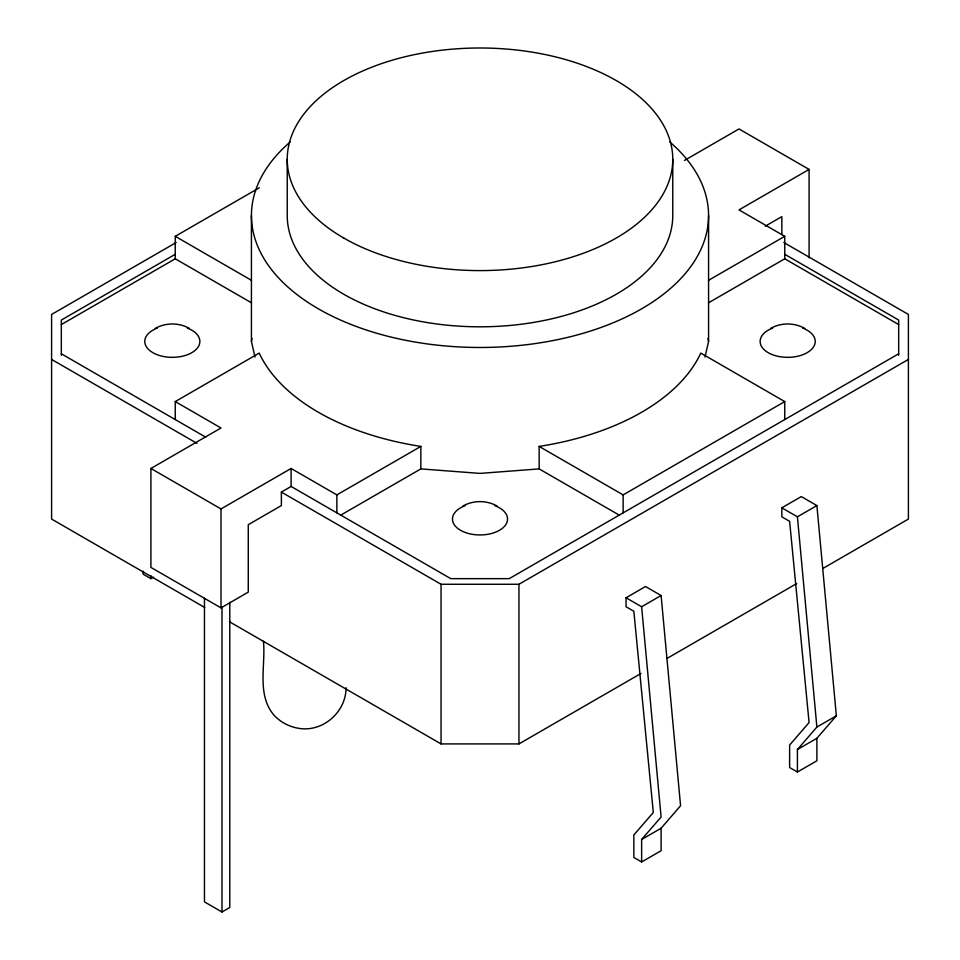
<?xml version="1.0" encoding="UTF-8"?>
<svg xmlns="http://www.w3.org/2000/svg" width="960" height="960" viewBox="0 0 960 960"><rect width="100%" height="100%" fill="white"/><g stroke="black" fill="none" stroke-linecap="round" stroke-linejoin="round"><path stroke-width="1.44" d="M346.056 687.708C346.14 711.756 323.232 732.108 299.4 728.436C289.512 726.996 280.512 722.316 273.756 714.9C256.56 694.428 265.824 665.328 263.436 641.232M255 357.084L251.424 341.424L252.072 338.58M705 357.084L708.576 341.424L708.576 215.508M641.628 861.972L641.628 839.484L661.104 816.996L641.628 606.756L626.052 597.768L626.052 606.756L633.84 611.256L653.304 812.496L633.84 834.984L633.84 857.472L641.628 861.972L661.104 850.728L661.104 828.24L680.568 805.752L661.104 595.512L645.516 586.524L626.052 597.768M797.412 772.032L797.412 749.544L816.888 727.056L836.352 715.812L816.888 505.572L801.3 496.584L781.836 507.828L781.836 516.816L789.624 521.316L809.088 722.556L789.624 745.044L789.624 767.532L797.412 772.032L816.888 760.788L816.888 738.3L836.352 715.812M61.332 324.564L175.248 258.792L175.248 236.316L259.296 187.788M176.22 242.496L51.588 314.448L51.588 519.06L204.78 607.512M175.248 254.304L61.332 320.064L61.332 355.356M175.248 419.568L175.248 401.58L259.212 353.1A228.576 131.964 0 0 0 420.84 446.412L420.84 468.9L340.752 515.136M898.668 353.796L509.208 578.652L450.792 578.652L291.108 486.456L281.376 492.084L281.376 505.572L248.268 524.688L248.268 592.14L221.004 607.884L150.912 567.408L150.912 468.468L221.004 427.992L175.248 401.58M684.468 160.428L738.996 128.94L809.088 169.416L809.088 257.856M150.912 468.468L221.004 508.944L291.108 468.468L336.876 494.892L420.84 446.412M809.088 169.416L738.996 209.892L784.752 236.316L784.752 258.792L898.668 324.564M143.112 571.164L143.112 574.152L150.912 578.652L153.504 577.152M765.276 226.188L781.836 216.636L781.836 234.624M708.54 280.32L784.752 236.316M708.54 302.796L784.752 258.792M619.248 515.136L539.16 468.9L539.16 446.412L623.124 494.892L784.752 401.58L784.752 419.568M281.376 492.084L441.048 584.268L518.952 584.268L908.412 359.424M641.628 606.756L661.104 595.512M781.836 507.828L797.412 516.816L816.888 505.572M204.456 598.26L204.456 901.884L221.988 912L229.776 907.5L229.776 602.268M229.452 621.744L441.048 743.916L518.952 743.916L640.98 673.464M666.936 658.476L796.764 583.524M822.72 568.536L908.412 519.06L908.412 314.448L783.78 242.496M641.628 839.484L661.104 828.24M797.412 749.544L816.888 738.3M155.328 328.356C165.756 322.524 178.896 322.524 189.324 328.356M770.676 328.356C781.104 322.524 794.244 322.524 804.672 328.356M463.008 505.992C473.436 500.16 486.564 500.16 496.992 505.992M539.16 468.9L480 473.4L420.84 468.9M784.752 254.304L898.668 320.064L898.668 355.356M784.752 401.58L700.788 353.1A228.576 131.964 0 0 1 539.16 446.412M175.248 236.316L251.46 280.32M175.248 258.792L251.46 302.796M61.332 353.796L205.752 437.184M51.588 359.424L196.992 443.364M707.928 338.58L708.576 341.424M797.412 516.816L816.888 727.056M672.768 159.3L672.768 215.508A192.768 111.3 0 0 1 480 326.808A192.768 111.3 0 0 1 287.232 215.508L287.232 159.3M623.124 494.892L623.124 512.88M518.952 584.268L518.952 743.916M441.048 584.268L441.048 743.916M336.876 494.892L336.876 512.88M291.108 468.468L291.108 486.456M251.424 215.508L251.424 341.424M221.988 606.876L221.988 912M221.004 508.944L221.004 607.884M150.912 575.652L150.912 578.652M669.816 141.996A228.576 131.964 0 0 1 630.816 314.676A228.576 131.964 0 0 1 329.184 314.676A228.576 131.964 0 0 1 290.184 141.996M187.32 328.092A27.54 15.9 0 0 1 193.116 351.864A27.54 15.9 0 0 1 151.536 351.864A27.54 15.9 0 0 1 157.332 328.092M494.988 505.728A27.54 15.9 0 0 1 500.784 529.488A27.54 15.9 0 0 1 459.216 529.488A27.54 15.9 0 0 1 465.012 505.728M802.668 328.092A27.54 15.9 0 0 1 808.464 351.864A27.54 15.9 0 0 1 766.884 351.864A27.54 15.9 0 0 1 772.68 328.092M343.692 237.996A192.768 111.3 0 0 0 666.204 188.1A192.768 111.3 0 0 0 430.104 51.792A192.768 111.3 0 0 0 343.692 237.996"/></g></svg>
